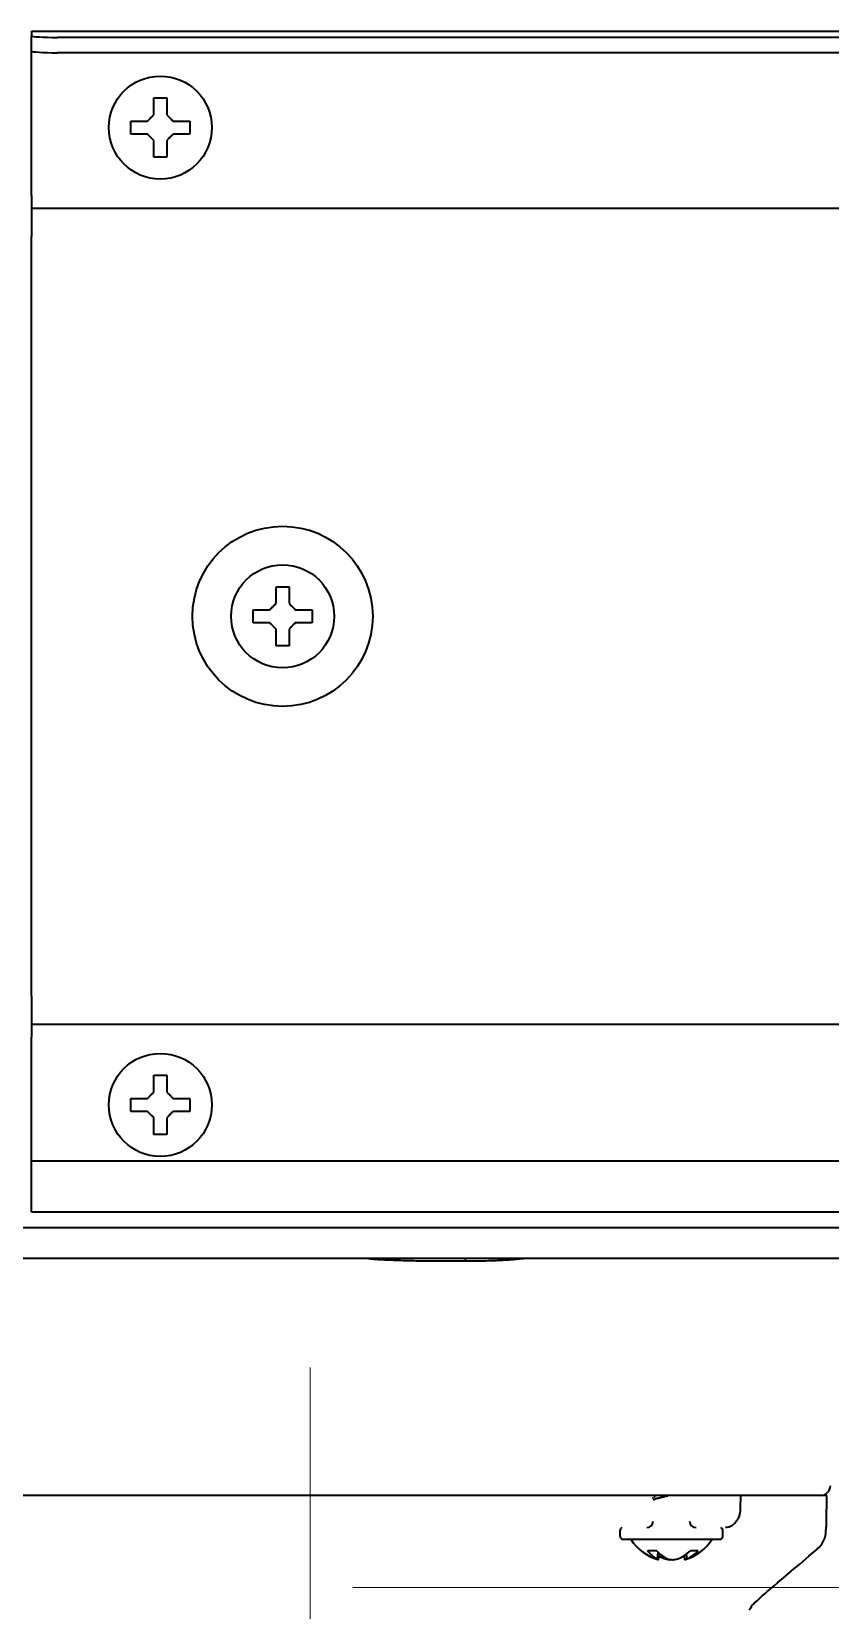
# Model space of a CAD drawing. Extents: x 53 to 4124, y 6244 to 10190.
# Drawn here: x 2280.8 to 2342.8, y 9346.7 to 9469.3 of the extents above; entities that cross this region are included whole.
import ezdxf

# ---------------------------------------------------------------- set-up
doc = ezdxf.new("R2010")
doc.units = 0
doc.header["$LTSCALE"] = 5
doc.layers.get('0').update_dxf_attribs({"linetype": 'CONTINUOUS', "lineweight": 0})
doc.layers.add('1', color=7, linetype='CONTINUOUS', true_color=0xffffff)

msp = doc.modelspace()

# ---------------------------------------------------------------- linework, layer by layer
at = {"color": 6}
msp.add_line((2302.42, 9365.54), (2302.42, 9265.54), dxfattribs=at)
at = {"color": 4}
msp.add_line((2305.73, 9348.44), (2405.73, 9348.44), dxfattribs=at)
at = {"layer": '1', "color": 7, "linetype": 'Continuous', "lineweight": 35}
for p, q in [((2280.78, 9469.31), (2280.78, 9469.32)), ((2897.78, 9469.32), (2280.78, 9469.32)), ((2280.78, 9469.31), (2280.78, 9469)), ((2280.78, 9467.81), (2280.78, 9469)), ((2895.78, 9468.86), (2282.78, 9468.86)), ((2280.78, 9467.12), (2280.78, 9467.81)), ((2280.78, 9456.59), (2280.78, 9467.12)), ((2895.78, 9467.67), (2282.78, 9467.67)), ((2288.48, 9461.86), (2288.48, 9462.36)), ((2293.08, 9462.36), (2293.08, 9461.86)), ((2288.48, 9461.36), (2288.48, 9461.86)), ((2293.08, 9461.86), (2293.08, 9461.36)), ((2280.78, 9456.59), (2280.78, 9455.59)), ((2280.78, 9455.59), (2897.78, 9455.59)), ((2280.78, 9455.59), (2280.78, 9453.39)), ((2280.78, 9394.39), (2280.78, 9453.39)), ((2297.98, 9423.89), (2297.98, 9424.39)), ((2302.58, 9424.39), (2302.58, 9423.89)), ((2297.98, 9423.39), (2297.98, 9423.89)), ((2302.58, 9423.89), (2302.58, 9423.39)), ((2280.78, 9394.39), (2280.78, 9392.19)), ((2280.78, 9392.19), (2897.78, 9392.19)), ((2280.78, 9392.19), (2280.78, 9391.19)), ((2280.78, 9381.56), (2280.78, 9391.19)), ((2288.48, 9385.93), (2288.48, 9386.43)), ((2293.08, 9386.43), (2293.08, 9385.93)), ((2288.48, 9385.43), (2288.48, 9385.93)), ((2293.08, 9385.93), (2293.08, 9385.43)), ((2280.78, 9381.38), (2280.78, 9381.56)), ((2897.78, 9381.56), (2280.78, 9381.56)), ((2280.78, 9381.38), (2280.78, 9381.56)), ((2280.78, 9377.83), (2280.78, 9381.38)), ((2280.78, 9377.83), (2280.78, 9381.38)), ((2280.78, 9377.62), (2280.78, 9377.83)), ((2280.78, 9377.62), (2280.78, 9377.83)), ((2280.78, 9377.62), (2897.78, 9377.62)), ((2962.28, 9376.39), (2216.28, 9376.39)), ((2344.2, 9373.99), (2264.5, 9373.99)), ((2344.2, 9373.99), (2264.5, 9373.99)), ((2314.44, 9355.59), (2265.6, 9355.59)), ((2314.44, 9355.59), (2269.1, 9355.59)), ((2342.09, 9355.59), (2314.44, 9355.59)), ((2336.36, 9355.59), (2314.44, 9355.59)), ((2329.02, 9355.36), (2329.06, 9355.42)), ((2329.21, 9355.59), (2329.15, 9355.38)), ((2335.85, 9355.59), (2335.84, 9354.57)), ((2342.09, 9355.59), (2340.63, 9355.59)), ((2326.49, 9352.84), (2326.49, 9352.44)), ((2326.64, 9352.19), (2334.34, 9352.19)), ((2334.49, 9352.44), (2334.49, 9352.84)), ((2342.52, 9352.92), (2342.52, 9352.92)), ((2329.42, 9351.22), (2329.37, 9350.66)), ((2329.52, 9351.12), (2329.47, 9350.59)), ((2329.99, 9350.77), (2329.99, 9350.66)), ((2330.4, 9350.62), (2330.4, 9350.59)), ((2330.4, 9350.59), (2330.49, 9350.61)), ((2331.47, 9350.91), (2331.5, 9350.59)), ((2331.64, 9351.02), (2331.68, 9350.66)), ((2341.84, 9351.45), (2341.84, 9351.45))]:
    msp.add_line(p, q, dxfattribs=at)
for centre, radius in [((2290.78, 9461.86), 4), ((2300.28, 9423.89), 7), ((2300.28, 9423.89), 4), ((2290.78, 9385.93), 4)]:
    msp.add_circle(centre, radius, dxfattribs=at)
for centre, radius, start, end in [((2342.09, 9356.34), 0.75, 270, 359), ((2326.77, 9352.84), 0.283, 118.0725, 180), ((2328.57, 9353.59), 0.5, 270, 0), ((2332.4, 9353.59), 0.5, 180, 270), ((2334.2, 9352.84), 0.283, 0, 61.9275), ((2326.77, 9352.44), 0.283, 180, 241.9275), ((2330.49, 9354.19), 3.74, 212.3241, 253.6076), ((2330.49, 9354.19), 3.74, 286.3924, 327.6759), ((2334.2, 9352.44), 0.283, 298.0725, 0)]:
    msp.add_arc(centre, radius, start, end, dxfattribs=at)
for centre, major_axis, ratio, start_param, end_param in [((2282.78, 9469), (-2, 0), 0.069756, 0, 1.570796), ((2282.78, 9467.81), (2, 0), 0.069756, 3.141593, 4.712389), ((2314.47, 9373.78), (0.001, -0.25), 0.01984, 3.666021, 4.694842), ((2330.26, 9354.21), (0.35, 3.71), 0.627676, 2.529365, 2.902086), ((2330.71, 9354.21), (0.36, -3.71), 0.654345, 5.549803, 5.922525), ((2329.9, 9354.25), (0.36, 3.67), 0.257668, 2.955348, 3.072213), ((2330.67, 9354.21), (0.43, -3.7), 0.775115, 5.720567, 5.896264), ((2330.65, 9354.25), (1.27, -3.46), 0.961631, 5.733637, 5.850503), ((2330.75, 9354.25), (0.81, -3.6), 0.902278, 5.872372, 5.989237), ((2330.33, 9354.25), (1.27, 3.46), 0.961631, 3.574275, 3.691141), ((2330.3, 9354.21), (0.43, 3.7), 0.775115, 3.528514, 3.901235), ((2331.04, 9354.25), (0.38, -3.67), 0.420739, 0.050717, 0.167582), ((2330.68, 9354.21), (0.41, -3.71), 0.752737, 0.215025, 0.587746)]:
    msp.add_ellipse(centre, major_axis=major_axis, ratio=ratio, start_param=start_param, end_param=end_param, dxfattribs=at)
for points, degree in [([(2290.28, 9462.86), (2290.28, 9462.91), (2290.28, 9463.02), (2290.28, 9463.18), (2290.28, 9463.34), (2290.28, 9463.49), (2290.28, 9463.65), (2290.28, 9463.8), (2290.28, 9463.97), (2290.28, 9464.09), (2290.28, 9464.16)], 3), ([(2290.28, 9464.16), (2290.44, 9464.16), (2290.78, 9464.16), (2291.11, 9464.16), (2291.28, 9464.16)], 3), ([(2289.78, 9462.36), (2289.8, 9462.38), (2289.85, 9462.43), (2289.92, 9462.5), (2289.99, 9462.57), (2290.06, 9462.64), (2290.13, 9462.71), (2290.2, 9462.78), (2290.25, 9462.83), (2290.28, 9462.86)], 3), ([(2291.28, 9462.86), (2291.3, 9462.83), (2291.35, 9462.78), (2291.43, 9462.7), (2291.5, 9462.63), (2291.57, 9462.56), (2291.64, 9462.49), (2291.71, 9462.42), (2291.75, 9462.38), (2291.78, 9462.36)], 3), ([(2291.78, 9462.36), (2291.83, 9462.36), (2291.94, 9462.36), (2292.1, 9462.36), (2292.26, 9462.36), (2292.41, 9462.36), (2292.57, 9462.36), (2292.72, 9462.36), (2292.89, 9462.36), (2293.01, 9462.36), (2293.08, 9462.36)], 3), ([(2289.78, 9461.36), (2289.72, 9461.36), (2289.61, 9461.36), (2289.45, 9461.36), (2289.29, 9461.36), (2289.14, 9461.36), (2288.99, 9461.36), (2288.83, 9461.36), (2288.66, 9461.36), (2288.54, 9461.36), (2288.48, 9461.36)], 3), ([(2290.28, 9460.86), (2290.25, 9460.88), (2290.2, 9460.93), (2290.12, 9461.01), (2290.05, 9461.08), (2289.98, 9461.15), (2289.91, 9461.22), (2289.84, 9461.29), (2289.8, 9461.33), (2289.78, 9461.36)], 3), ([(2291.78, 9461.36), (2291.75, 9461.33), (2291.7, 9461.28), (2291.63, 9461.21), (2291.56, 9461.14), (2291.49, 9461.07), (2291.42, 9461), (2291.35, 9460.93), (2291.3, 9460.88), (2291.28, 9460.86)], 3), ([(2291.28, 9460.86), (2291.28, 9460.8), (2291.28, 9460.69), (2291.28, 9460.53), (2291.28, 9460.37), (2291.28, 9460.22), (2291.28, 9460.07), (2291.28, 9459.91), (2291.28, 9459.74), (2291.28, 9459.62), (2291.28, 9459.56)], 3), ([(2291.28, 9459.56), (2291.11, 9459.56), (2290.78, 9459.56), (2290.44, 9459.56), (2290.28, 9459.56)], 3), ([(2299.78, 9424.89), (2299.78, 9424.95), (2299.78, 9425.06), (2299.78, 9425.22), (2299.78, 9425.38), (2299.78, 9425.53), (2299.78, 9425.68), (2299.78, 9425.84), (2299.78, 9426.01), (2299.78, 9426.13), (2299.78, 9426.19)], 3), ([(2299.78, 9426.19), (2299.94, 9426.19), (2300.28, 9426.19), (2300.61, 9426.19), (2300.78, 9426.19)], 3), ([(2299.28, 9424.39), (2299.3, 9424.42), (2299.35, 9424.46), (2299.42, 9424.54), (2299.49, 9424.61), (2299.56, 9424.68), (2299.63, 9424.75), (2299.7, 9424.82), (2299.75, 9424.87), (2299.78, 9424.89)], 3), ([(2300.78, 9424.89), (2300.8, 9424.87), (2300.85, 9424.82), (2300.93, 9424.74), (2301, 9424.67), (2301.07, 9424.6), (2301.14, 9424.53), (2301.21, 9424.46), (2301.25, 9424.42), (2301.28, 9424.39)], 3), ([(2301.28, 9424.39), (2301.33, 9424.39), (2301.44, 9424.39), (2301.6, 9424.39), (2301.76, 9424.39), (2301.91, 9424.39), (2302.07, 9424.39), (2302.22, 9424.39), (2302.39, 9424.39), (2302.51, 9424.39), (2302.58, 9424.39)], 3), ([(2299.28, 9423.39), (2299.22, 9423.39), (2299.11, 9423.39), (2298.95, 9423.39), (2298.79, 9423.39), (2298.64, 9423.39), (2298.49, 9423.39), (2298.33, 9423.39), (2298.16, 9423.39), (2298.04, 9423.39), (2297.98, 9423.39)], 3), ([(2299.78, 9422.89), (2299.75, 9422.92), (2299.7, 9422.97), (2299.62, 9423.04), (2299.55, 9423.12), (2299.48, 9423.19), (2299.41, 9423.26), (2299.34, 9423.32), (2299.3, 9423.37), (2299.28, 9423.39)], 3), ([(2301.28, 9423.39), (2301.25, 9423.37), (2301.2, 9423.32), (2301.13, 9423.25), (2301.06, 9423.18), (2300.99, 9423.11), (2300.92, 9423.04), (2300.85, 9422.96), (2300.8, 9422.92), (2300.78, 9422.89)], 3), ([(2300.78, 9422.89), (2300.78, 9422.84), (2300.78, 9422.73), (2300.78, 9422.57), (2300.78, 9422.41), (2300.78, 9422.26), (2300.78, 9422.1), (2300.78, 9421.95), (2300.78, 9421.78), (2300.78, 9421.66), (2300.78, 9421.59)], 3), ([(2300.78, 9421.59), (2300.61, 9421.59), (2300.28, 9421.59), (2299.94, 9421.59), (2299.78, 9421.59)], 3), ([(2290.28, 9386.93), (2290.28, 9386.99), (2290.28, 9387.09), (2290.28, 9387.25), (2290.28, 9387.41), (2290.28, 9387.57), (2290.28, 9387.72), (2290.28, 9387.88), (2290.28, 9388.04), (2290.28, 9388.17), (2290.28, 9388.23)], 3), ([(2290.28, 9388.23), (2290.44, 9388.23), (2290.78, 9388.23), (2291.11, 9388.23), (2291.28, 9388.23)], 3), ([(2289.78, 9386.43), (2289.8, 9386.45), (2289.85, 9386.5), (2289.92, 9386.57), (2289.99, 9386.64), (2290.06, 9386.72), (2290.13, 9386.79), (2290.2, 9386.86), (2290.25, 9386.91), (2290.28, 9386.93)], 3), ([(2291.28, 9386.93), (2291.3, 9386.9), (2291.35, 9386.85), (2291.43, 9386.78), (2291.5, 9386.71), (2291.57, 9386.64), (2291.64, 9386.57), (2291.71, 9386.5), (2291.75, 9386.45), (2291.78, 9386.43)], 3), ([(2291.78, 9386.43), (2291.83, 9386.43), (2291.94, 9386.43), (2292.1, 9386.43), (2292.26, 9386.43), (2292.41, 9386.43), (2292.57, 9386.43), (2292.72, 9386.43), (2292.89, 9386.43), (2293.01, 9386.43), (2293.08, 9386.43)], 3), ([(2289.78, 9385.43), (2289.72, 9385.43), (2289.61, 9385.43), (2289.45, 9385.43), (2289.29, 9385.43), (2289.14, 9385.43), (2288.99, 9385.43), (2288.83, 9385.43), (2288.66, 9385.43), (2288.54, 9385.43), (2288.48, 9385.43)], 3), ([(2290.28, 9384.93), (2290.25, 9384.96), (2290.2, 9385.01), (2290.12, 9385.08), (2290.05, 9385.15), (2289.98, 9385.22), (2289.91, 9385.29), (2289.84, 9385.36), (2289.8, 9385.41), (2289.78, 9385.43)], 3), ([(2291.78, 9385.43), (2291.75, 9385.41), (2291.7, 9385.36), (2291.63, 9385.29), (2291.56, 9385.22), (2291.49, 9385.15), (2291.42, 9385.07), (2291.35, 9385), (2291.3, 9384.95), (2291.28, 9384.93)], 3), ([(2291.28, 9384.93), (2291.28, 9384.88), (2291.28, 9384.77), (2291.28, 9384.61), (2291.28, 9384.45), (2291.28, 9384.29), (2291.28, 9384.14), (2291.28, 9383.98), (2291.28, 9383.82), (2291.28, 9383.69), (2291.28, 9383.63)], 3), ([(2291.28, 9383.63), (2291.11, 9383.63), (2290.78, 9383.63), (2290.44, 9383.63), (2290.28, 9383.63)], 3), ([(2342.52, 9352.92), (2342.57, 9355.59)], 1)]:
    msp.add_open_spline(points, degree=degree, dxfattribs=at)
for points, knots in [([(2291.28, 9464.16), (2291.28, 9463.95), (2291.28, 9463.74), (2291.28, 9463.42), (2291.28, 9463.31), (2291.28, 9463.08), (2291.28, 9462.97), (2291.28, 9462.86)], [0, 0, 0, 0, 0.5, 0.5, 0.75, 0.75, 1, 1, 1, 1]), ([(2288.48, 9462.36), (2288.68, 9462.36), (2288.89, 9462.36), (2289.21, 9462.36), (2289.32, 9462.36), (2289.55, 9462.36), (2289.66, 9462.36), (2289.78, 9462.36)], [0, 0, 0, 0, 0.5, 0.5, 0.75, 0.75, 1, 1, 1, 1]), ([(2293.08, 9461.36), (2292.87, 9461.36), (2292.66, 9461.36), (2292.34, 9461.36), (2292.23, 9461.36), (2292, 9461.36), (2291.89, 9461.36), (2291.78, 9461.36)], [0, 0, 0, 0, 0.5, 0.5, 0.75, 0.75, 1, 1, 1, 1]), ([(2290.28, 9459.56), (2290.28, 9459.76), (2290.28, 9459.97), (2290.28, 9460.29), (2290.28, 9460.4), (2290.28, 9460.63), (2290.28, 9460.74), (2290.28, 9460.86)], [0, 0, 0, 0, 0.5, 0.5, 0.75, 0.75, 1, 1, 1, 1]), ([(2300.78, 9426.19), (2300.78, 9425.99), (2300.78, 9425.78), (2300.78, 9425.46), (2300.78, 9425.35), (2300.78, 9425.12), (2300.78, 9425.01), (2300.78, 9424.89)], [0, 0, 0, 0, 0.5, 0.5, 0.75, 0.75, 1, 1, 1, 1]), ([(2297.98, 9424.39), (2298.18, 9424.39), (2298.39, 9424.39), (2298.71, 9424.39), (2298.82, 9424.39), (2299.05, 9424.39), (2299.16, 9424.39), (2299.28, 9424.39)], [0, 0, 0, 0, 0.5, 0.5, 0.75, 0.75, 1, 1, 1, 1]), ([(2299.78, 9421.59), (2299.78, 9421.8), (2299.78, 9422.01), (2299.78, 9422.33), (2299.78, 9422.44), (2299.78, 9422.66), (2299.78, 9422.78), (2299.78, 9422.89)], [0, 0, 0, 0, 0.5, 0.5, 0.75, 0.75, 1, 1, 1, 1]), ([(2302.58, 9423.39), (2302.37, 9423.39), (2302.16, 9423.39), (2301.84, 9423.39), (2301.73, 9423.39), (2301.5, 9423.39), (2301.39, 9423.39), (2301.28, 9423.39)], [0, 0, 0, 0, 0.5, 0.5, 0.75, 0.75, 1, 1, 1, 1]), ([(2291.28, 9388.23), (2291.28, 9388.03), (2291.28, 9387.82), (2291.28, 9387.49), (2291.28, 9387.38), (2291.28, 9387.16), (2291.28, 9387.05), (2291.28, 9386.93)], [0, 0, 0, 0, 0.5, 0.5, 0.75, 0.75, 1, 1, 1, 1]), ([(2288.48, 9386.43), (2288.68, 9386.43), (2288.89, 9386.43), (2289.21, 9386.43), (2289.32, 9386.43), (2289.55, 9386.43), (2289.66, 9386.43), (2289.78, 9386.43)], [0, 0, 0, 0, 0.5, 0.5, 0.75, 0.75, 1, 1, 1, 1]), ([(2290.28, 9383.63), (2290.28, 9383.83), (2290.28, 9384.04), (2290.28, 9384.37), (2290.28, 9384.48), (2290.28, 9384.7), (2290.28, 9384.82), (2290.28, 9384.93)], [0, 0, 0, 0, 0.5, 0.5, 0.75, 0.75, 1, 1, 1, 1]), ([(2293.08, 9385.43), (2292.87, 9385.43), (2292.66, 9385.43), (2292.34, 9385.43), (2292.23, 9385.43), (2292, 9385.43), (2291.89, 9385.43), (2291.78, 9385.43)], [0, 0, 0, 0, 0.5, 0.5, 0.75, 0.75, 1, 1, 1, 1]), ([(2314.46, 9373.78), (2314, 9373.78), (2313.07, 9373.78), (2312.15, 9373.78), (2311.22, 9373.79), (2310.76, 9373.8), (2309.84, 9373.82), (2309.38, 9373.83), (2308.69, 9373.86), (2308.46, 9373.87), (2308, 9373.89), (2307.77, 9373.9), (2307.35, 9373.93), (2307.16, 9373.95), (2306.97, 9373.97)], [0, 0, 0, 0, 0.184711, 0.369421, 0.369421, 0.554132, 0.554132, 0.738842, 0.738842, 0.831198, 0.831198, 0.923553, 0.923553, 1, 1, 1, 1]), ([(2318.99, 9373.98), (2318.84, 9373.97), (2318.69, 9373.95), (2318.4, 9373.92), (2318.25, 9373.91), (2317.8, 9373.87), (2317.5, 9373.85), (2317.04, 9373.83), (2316.89, 9373.83), (2316.59, 9373.82), (2316.44, 9373.81), (2315.98, 9373.8), (2315.68, 9373.79), (2315.07, 9373.79), (2314.77, 9373.78), (2314.46, 9373.78)], [0, 0, 0, 0, 0.098851, 0.098851, 0.198979, 0.198979, 0.399234, 0.399234, 0.499362, 0.499362, 0.599489, 0.599489, 0.799745, 0.799745, 1, 1, 1, 1]), ([(2335.85, 9355.59), (2332.99, 9355.59), (2325.59, 9355.59), (2311.16, 9355.59), (2295.59, 9355.59), (2281.25, 9355.59), (2270.33, 9355.59), (2265.52, 9355.59), (2264.8, 9355.59), (2264.78, 9355.59)], [0, 0, 0, 0, 0.154724, 0.309448, 0.464172, 0.618896, 0.77362, 0.928343, 1, 1, 1, 1]), ([(2335.85, 9355.59), (2332.99, 9355.59), (2325.59, 9355.59), (2311.16, 9355.59), (2295.59, 9355.59), (2281.25, 9355.59), (2270.33, 9355.59), (2265.52, 9355.59), (2264.8, 9355.59), (2264.78, 9355.59)], [0, 0, 0, 0, 0.154718, 0.309436, 0.464154, 0.618872, 0.77359, 0.928308, 1, 1, 1, 1]), ([(2329.11, 9355.22), (2329.11, 9355.22), (2329.11, 9355.24), (2329.12, 9355.25), (2329.14, 9355.27), (2329.15, 9355.27), (2329.16, 9355.28), (2329.17, 9355.28), (2329.19, 9355.3), (2329.23, 9355.32), (2329.28, 9355.34), (2329.32, 9355.35), (2329.34, 9355.36), (2329.37, 9355.37), (2329.38, 9355.37), (2329.43, 9355.38), (2329.47, 9355.39), (2329.54, 9355.41), (2329.58, 9355.42), (2329.64, 9355.44), (2329.66, 9355.44), (2329.71, 9355.45), (2329.73, 9355.46), (2329.79, 9355.47), (2329.84, 9355.48), (2329.93, 9355.5), (2329.98, 9355.51), (2330.08, 9355.53), (2330.13, 9355.54), (2330.19, 9355.55)], [0, 0, 0, 0, 0.037115, 0.12465, 0.12465, 0.168417, 0.168417, 0.212185, 0.212185, 0.29972, 0.387255, 0.387255, 0.431022, 0.431022, 0.47479, 0.47479, 0.562325, 0.562325, 0.64986, 0.64986, 0.693627, 0.693627, 0.737395, 0.737395, 0.82493, 0.82493, 0.912465, 0.912465, 1, 1, 1, 1]), ([(2342.57, 9355.59), (2342.58, 9355.59), (2341.82, 9355.59), (2338.71, 9355.59), (2335.85, 9355.59)], [0, 0, 0, 0, 0.349223, 1, 1, 1, 1]), ([(2335.84, 9354.57), (2335.83, 9354.47), (2335.83, 9354.37), (2335.8, 9354.23), (2335.79, 9354.18), (2335.78, 9354.11), (2335.77, 9354.09), (2335.76, 9354.05), (2335.75, 9354.02), (2335.71, 9353.91), (2335.68, 9353.83), (2335.62, 9353.73), (2335.61, 9353.71), (2335.59, 9353.67), (2335.58, 9353.65), (2335.54, 9353.59), (2335.52, 9353.56), (2335.44, 9353.46), (2335.38, 9353.39), (2335.3, 9353.33), (2335.29, 9353.31), (2335.25, 9353.29), (2335.24, 9353.28), (2335.19, 9353.24), (2335.12, 9353.2), (2335.05, 9353.17), (2335, 9353.15), (2334.97, 9353.14), (2334.94, 9353.13), (2334.93, 9353.13), (2334.92, 9353.12), (2334.83, 9353.1), (2334.76, 9353.09), (2334.69, 9353.09)], [0, 0, 0, 0, 0.125, 0.125, 0.1875, 0.1875, 0.21875, 0.21875, 0.25, 0.25, 0.375, 0.375, 0.40625, 0.40625, 0.4375, 0.4375, 0.5, 0.5, 0.625, 0.625, 0.65625, 0.65625, 0.6875, 0.6875, 0.75, 0.8125, 0.8125, 0.84375, 0.859375, 0.859375, 0.875, 0.875, 1, 1, 1, 1]), ([(2341.81, 9351.43), (2341.96, 9351.55), (2342.23, 9351.85), (2342.49, 9352.4), (2342.5, 9352.78), (2342.49, 9352.92)], [0, 0, 0, 0, 0.349413, 0.763284, 1, 1, 1, 1]), ([(2328.63, 9351.3), (2328.66, 9351.3), (2328.68, 9351.3), (2328.74, 9351.3), (2328.76, 9351.3), (2328.82, 9351.3), (2328.84, 9351.3), (2328.9, 9351.3), (2328.93, 9351.3), (2329.02, 9351.3), (2329.08, 9351.3), (2329.18, 9351.3), (2329.21, 9351.3), (2329.28, 9351.3), (2329.32, 9351.3), (2329.35, 9351.3)], [0, 0, 0, 0, 0.125, 0.125, 0.25, 0.25, 0.375, 0.375, 0.5, 0.5, 0.75, 0.75, 0.875, 0.875, 1, 1, 1, 1]), ([(2331.97, 9351.3), (2332, 9351.3), (2332.03, 9351.3), (2332.09, 9351.3), (2332.15, 9351.3), (2332.2, 9351.3), (2332.25, 9351.3), (2332.28, 9351.3), (2332.35, 9351.3), (2332.4, 9351.3), (2332.47, 9351.3), (2332.49, 9351.3), (2332.53, 9351.3), (2332.55, 9351.3), (2332.57, 9351.3)], [0, 0, 0, 0, 0.125, 0.125, 0.25, 0.375, 0.375, 0.5, 0.5, 0.75, 0.75, 0.875, 0.875, 1, 1, 1, 1]), ([(2336.65, 9346.95), (2336.74, 9347.04), (2337.43, 9347.68), (2338.65, 9348.74), (2340.39, 9350.2), (2341.47, 9351.13), (2342.01, 9351.6)], [0, 0, 0, 0, 0.03946, 0.288739, 0.605832, 1, 1, 1, 1]), ([(2336.69, 9347), (2336.69, 9346.97), (2336.68, 9346.94), (2336.65, 9346.83), (2336.59, 9346.75), (2336.5, 9346.67)], [0, 0, 0, 0, 0.237868, 0.237868, 1, 1, 1, 1])]:
    msp.add_open_spline(points, degree=3, knots=knots, dxfattribs=at)

doc.saveas('drawing.dxf')
